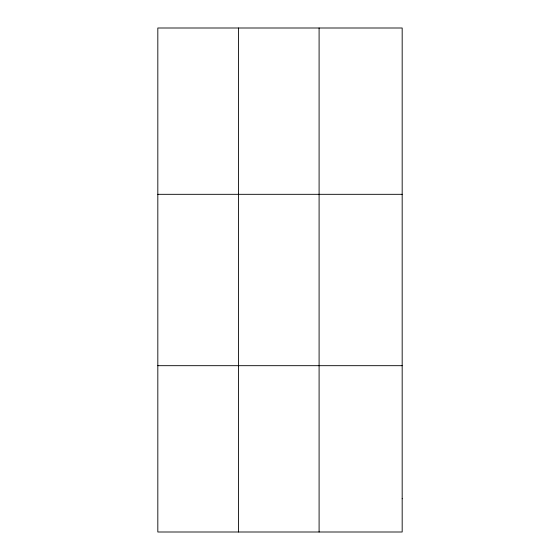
<?xml version="1.0" encoding="UTF-8"?>
<svg xmlns="http://www.w3.org/2000/svg" width="560" height="560" viewBox="0 0 560 560"><rect width="100%" height="100%" fill="white"/><g stroke="black" fill="none" stroke-linecap="round" stroke-linejoin="round"><path stroke-width="0.84" d="M238.462 28L238.462 532M319.095 28L319.095 532M157.822 194.32L402.178 194.32M157.822 365.68L402.178 365.68M402.178 498.736L402.178 532L157.822 532L157.822 28L402.178 28L402.178 498.736"/></g></svg>
